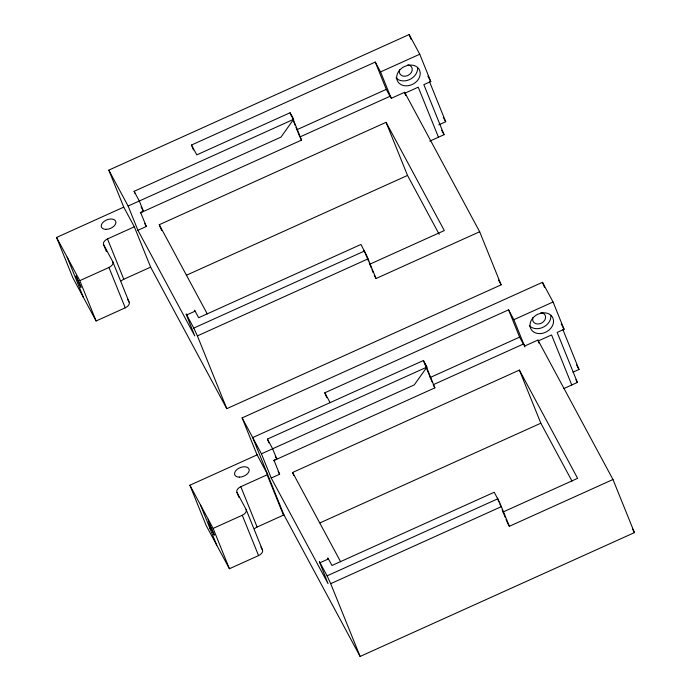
<?xml version="1.0" encoding="UTF-8"?>
<svg xmlns="http://www.w3.org/2000/svg" width="691" height="691" viewBox="0 0 691 691"><rect width="100%" height="100%" fill="white"/><g stroke="black" fill="none" stroke-linecap="round" stroke-linejoin="round"><path stroke-width="1.04" d="M391.27 98.442L380.551 71.916L375.256 62.078L191.493 145.032L196.788 154.87L290.09 112.754L293.615 119.318L280.961 137.129L128.12 206.048L108.798 170.133L409.158 34.55L419.748 54.226L430.769 81.521L423.842 84.648L444.063 134.685L429.785 141.128M273.55 460.681L434.872 387.858L433.188 384.74L523.657 343.911L524.78 345.992L537.943 340.058L612.977 479.511L634.433 532.614L360.106 656.45L283.949 514.907L252.707 437.576L423.41 360.521L426.934 367.085L414.272 384.896L261.44 453.814L242.118 417.9L542.47 282.317L553.059 301.993L564.089 329.287L557.162 332.414L577.382 382.451L563.925 388.523M380.551 71.916L419.748 54.226M134.866 193.178L134.114 191.321L293.615 119.318M134.339 226.812L107.494 238.922A6.15 3.714 -22 0 0 103.659 244.726L112.78 261.682L129.079 302.01A6.15 3.714 -22 0 1 125.244 307.823L96.101 320.978L72.857 277.791L56.567 237.454L123.749 207.127L134.339 226.812L150.629 267.141L226.786 408.683L501.122 284.847L479.666 231.744L404.624 92.292L391.469 98.226L390.337 96.144L299.877 136.973L295.964 127.291M296.862 129.744L386.286 89.372L390.139 96.533M134.114 191.321L139.323 200.995L143.452 211.23L140.653 212.491L146.311 226.475L137.906 230.267L128.12 206.048M140.23 212.914L301.552 140.092L291.766 115.872M161.651 230.604L159.267 224.705L386.062 122.324L444.304 230.569L369.685 264.247M56.567 237.454L79.802 280.65L108.945 267.486A6.15 3.714 -22 0 0 112.78 261.682M438.768 124.846L445.695 121.72L429.517 81.693M121.227 280.961A6.15 3.714 -22 0 1 123.793 279.259L150.629 267.141M186.613 275.148L407.526 175.436L439.2 234.301M137.906 230.267L194.741 335.895L186.086 313.921L186.725 314.958L195.121 311.166L198.654 317.722L360.952 244.459L366.93 256.136L376.034 278.525L479.666 231.744M186.725 314.958L193.782 328.078L364.485 251.023M226.786 408.683L197.384 335.904L368.087 258.849M326.774 397.671L324.805 392.799L508.576 309.844L513.871 319.683L524.901 346.977M513.871 319.683L553.059 301.993M268.937 442.801L267.434 439.087L426.934 367.085M256.819 454.289L267.65 474.579L240.814 486.689A6.15 3.714 -22 0 0 236.978 492.493L246.1 509.448L262.399 549.777A6.15 3.714 -22 0 1 258.564 555.59L229.412 568.745L206.177 525.557L189.878 485.22L257.061 454.894L242.118 417.9M430.173 377.511L519.606 337.139L523.458 344.299M267.434 439.087L272.634 448.761L276.771 458.997L273.973 460.258L279.622 474.242L271.226 478.034L261.44 453.814M538.229 340.957L551.565 334.945L571.777 384.982M293.779 475.417L292.587 472.471L519.382 370.091L577.624 478.336L503.005 512.014M189.878 485.22L213.122 528.416L242.265 515.253A6.15 3.714 -22 0 0 246.1 509.448M572.951 372.224L579.015 369.486L562.837 329.46M254.547 528.727A6.15 3.714 -22 0 1 257.104 527.026L283.949 514.907M319.933 522.914L540.837 423.203L572.001 481.117M271.226 478.034L328.061 583.662L319.406 561.688L320.037 562.724L328.441 558.933L331.965 565.488L494.272 492.225L500.249 503.903L509.353 526.292L612.977 479.511M320.037 562.724L327.102 575.845L497.805 498.79M360.106 656.45L330.704 583.67L501.407 506.615M195.121 311.166L194.413 310.181L194.776 311.365M328.441 558.933L327.733 557.948L328.095 559.131M427.884 76.157L430.769 81.521M561.204 323.924L564.089 329.287M443.285 117.245L445.695 121.72M576.605 365.012L579.015 369.486M441.653 130.21L444.063 134.685M575.931 379.765L577.382 382.451M498.565 280.105L501.122 284.847M632.395 528.822L634.433 532.614M300.291 137.759L301.552 140.092M374.332 275.363L376.034 278.525M507.652 523.13L509.353 526.292M324.805 392.799L330.099 402.637M159.267 224.705L207.291 313.956M292.587 472.471L340.611 561.723M141.085 206.825L143.452 211.23M275.355 456.354L276.771 458.997M144.79 223.668L146.311 226.475M278.11 471.435L279.622 474.242M127.559 299.186L129.079 302.01M260.878 546.952L262.399 549.777M327.102 575.845L330.704 583.67M193.782 328.078L197.384 335.904M542.47 282.317L544.473 287.275M537.943 340.058L538.868 343.038M409.158 34.55L411.162 39.508M508.576 309.844L519.606 337.139M438.465 137.207L418.245 87.178L404.745 93.268L405.867 95.358L404.624 92.292M519.382 370.091L540.837 423.203M375.256 62.078L386.286 89.372M386.062 122.324L407.526 175.436M497.442 498.116L499.006 501.994M499.792 503.929L500.966 506.84M502.141 509.742L505.268 517.49M506.054 519.433L507.229 522.336M425.086 363.639L434.872 387.858M423.41 360.521L425.751 366.334M426.537 368.277L432.022 381.838M364.122 250.349L368.433 261.008M369.21 262.943L371.171 267.788M371.957 269.723L373.131 272.634M290.09 112.754L291.654 116.632M293.217 120.51L295.178 125.347M191.493 145.032L193.463 149.904M267.158 474.803L283.457 515.132M240.814 486.689L257.104 527.026M108.798 170.133L123.749 207.127M236.978 492.493L238.965 497.416M242.265 515.253L258.564 555.59M107.494 238.922L123.793 279.259M103.659 244.726L106.44 251.619M108.945 267.486L125.244 307.823M213.122 528.416L229.412 568.745M200.468 504.905L216.767 545.234M79.802 280.65L96.101 320.978M67.157 257.138L83.447 297.467M208.198 519.269L210.202 528.995M407.837 64.824A6.763 5.381 -28.3 0 1 410.108 73.98L408.709 75.034A6.763 5.381 -28.3 0 1 401.566 75.457A6.763 5.381 -28.3 0 1 399.648 69.756M417.571 67.848A12.3 9.786 -28.3 0 1 406.654 80.588A12.265 9.329 -24 0 1 398.094 79.543A12.3 9.786 -28.3 0 1 396.055 77.884M541.157 312.591A6.763 5.381 -28.3 0 1 543.428 321.747L542.029 322.801A6.763 5.381 -28.3 0 1 534.877 323.224A6.763 5.381 -28.3 0 1 532.968 317.523M550.891 315.614A12.3 9.786 -28.3 0 1 539.973 328.355A12.265 9.329 -24 0 1 531.414 327.309A12.3 9.786 -28.3 0 1 529.375 325.651M76.001 276.08L80.942 287.24L76.001 276.08M209.313 523.847L214.262 535.007L209.313 523.847M407.621 65.403L404.615 66.44A12.3 9.786 -28.3 0 0 400.745 84.466A12.265 9.329 -24 0 0 409.297 85.511A12.3 9.786 -28.3 0 0 420.214 72.771L419.601 70.257A12.3 9.786 -28.3 0 0 407.621 65.403M540.941 313.17L537.926 314.206A12.3 9.786 -28.3 0 0 534.057 332.233A12.265 9.329 -24 0 0 542.616 333.278A12.3 9.786 -28.3 0 0 553.534 320.538L552.921 318.024A12.3 9.786 -28.3 0 0 540.941 313.17M106.051 229.352A7.687 4.638 -22 0 0 115.786 221.578A7.687 4.638 -22 0 0 103.849 221.595A7.687 4.638 -22 0 0 106.051 229.352M239.371 477.118A7.687 4.638 -22 0 0 249.105 469.344A7.687 4.638 -22 0 0 237.16 469.362A7.687 4.638 -22 0 0 239.371 477.118"/></g></svg>
